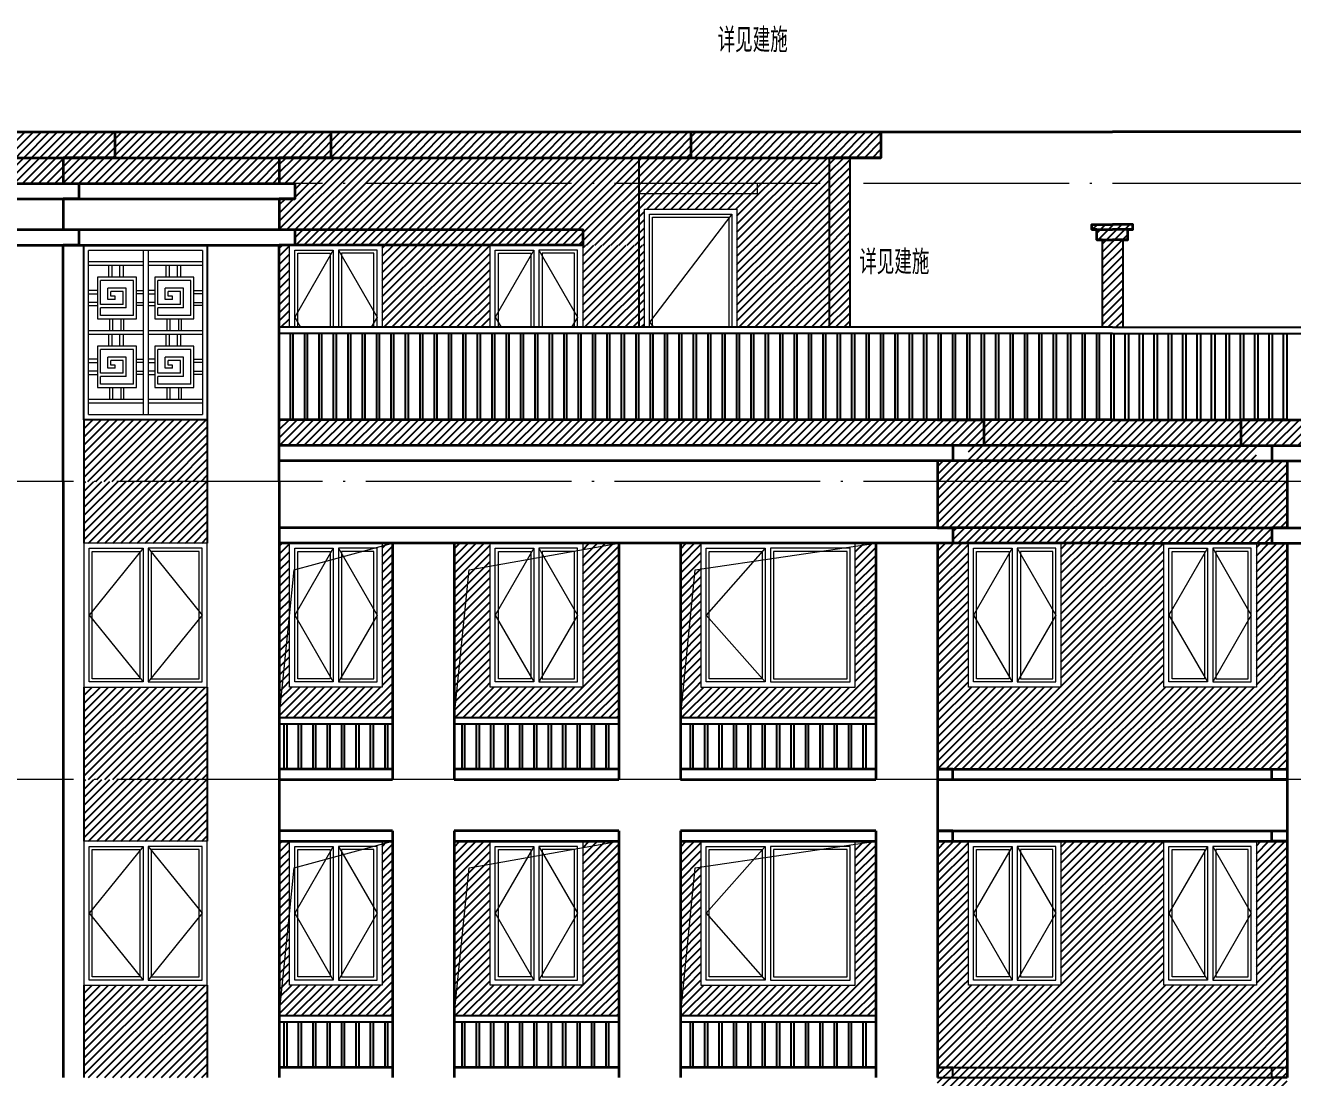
# Model space of a CAD drawing. Extents: x -518115 to 790560, y -210384 to 1628073.
# Drawn here: x 435048 to 447369, y 63640 to 73878 of the extents above; entities that cross this region are included whole.
import ezdxf
from ezdxf.xclip import XClip

# ---------------------------------------------------------------- set-up
doc = ezdxf.new("R2010")
doc.units = 0
doc.header["$LTSCALE"] = 1000
doc.header["$MEASUREMENT"] = 0
doc.header["$XCLIPFRAME"] = 0
doc.linetypes.add('DOTE', pattern=[2.42, 2, -0.2, 0.02, -0.2])
for name, color, linetype in [('3-剖面填充（细）', 250, 'Continuous'), ('PUB_TEXT', 4, 'Continuous'), ('Stair-栏杆', 142, 'Continuous')]:
    doc.layers.add(name, color=color, linetype=linetype)
for name, color, linetype, lineweight in [('DOTE', 19, 'DOTE', 9), ('WINDOW', 144, 'Continuous', 15), ('立面-中轮廓线', 213, 'Continuous', 35), ('立面-普通轮廓', 7, 'Continuous', 18), ('立面-洞口示意', 152, 'Continuous', 13), ('立面-窗开启线', 250, 'Continuous', 13)]:
    doc.layers.add(name, color=color, linetype=linetype, lineweight=lineweight)
doc.styles.add('_TCH_AXIS', font='COMPLEX', dxfattribs={"bigfont": 'GBCBIG'})
pattern_1 = [(45, (-92167.84, 34164.28), (-39.2886205, 39.2886205), [])]
pattern_2 = [(45, (-92167.84, 31264.28), (-39.2886205, 39.2886205), [])]
pattern_3 = [(45, (-92167.84, 37064.28), (-39.2886205, 39.2886205), [])]
pattern_4 = [(45, (-92167.84, 34164.28), (-39.2886205, 39.2886205), [])]
pattern_5 = [(45, (-2650, 23764.28), (-39.2886205, 39.2886205), [])]

# ---------------------------------------------------------------- blocks, each defined once
blk = doc.blocks.new('A$C608E1335')
at = {"layer": 'WINDOW'}
blk.add_lwpolyline([(50, 50), (850, 50), (850, -2050), (50, -2050)], close=True, dxfattribs=at)
at = {"layer": 'WINDOW', "color": 250}
blk.add_lwpolyline([(80, 20), (820, 20), (820, -2020), (80, -2020)], close=True, dxfattribs=at)
at = {"layer": '立面-普通轮廓'}
blk.add_lwpolyline([(0, 100), (900, 100), (900, -2100), (0, -2100)], close=True, dxfattribs=at)
at = {"layer": '立面-窗开启线', "color": 251, "ltscale": 0.5, "true_color": 0x636466}
blk.add_lwpolyline([(850, 50), (50, -1000), (850, -2050)], dxfattribs=at)
blk = doc.blocks.new('A$C666104A2')
at = {"layer": '立面-窗开启线', "color": 36, "ltscale": 0.5, "true_color": 0x88471b}
for p, q in [((0, -1700), (0, 0)), ((0, 0), (1200, 0)), ((1200, 0), (1200, -1700)), ((1155, -53), (45, -53)), ((45, -1647), (45, -53)), ((578, -53), (578, -1647)), ((629, -1647), (629, -53)), ((1155, -53), (1155, -1647)), ((578, -164), (45, -164)), ((45, -196), (578, -196)), ((242, -313), (242, -196)), ((272, -196), (272, -313)), ((351, -313), (351, -196)), ((381, -196), (381, -313)), ((1155, -164), (629, -164)), ((629, -196), (1155, -196)), ((800, -313), (800, -196)), ((830, -196), (830, -313)), ((909, -313), (909, -196)), ((939, -196), (939, -313)), ((512, -313), (131, -313)), ((131, -313), (131, -717)), ((161, -577), (161, -345)), ((481, -345), (161, -345)), ((481, -684), (481, -345)), ((512, -717), (512, -313)), ((1070, -313), (689, -313)), ((689, -313), (689, -717)), ((720, -577), (720, -345)), ((1039, -345), (720, -345)), ((1039, -684), (1039, -345)), ((1070, -717), (1070, -313)), ((131, -441), (45, -441)), ((45, -473), (131, -473)), ((410, -420), (232, -420)), ((232, -529), (232, -420)), ((381, -452), (262, -452)), ((262, -497), (262, -452)), ((381, -577), (381, -452)), ((410, -610), (410, -420)), ((511, -473), (511, -441)), ((511, -441), (578, -441)), ((578, -473), (511, -473)), ((689, -441), (629, -441)), ((629, -473), (689, -473)), ((969, -420), (790, -420)), ((790, -529), (790, -420)), ((939, -452), (820, -452)), ((820, -497), (820, -452)), ((939, -577), (939, -452)), ((969, -610), (969, -420)), ((1069, -473), (1069, -441)), ((1069, -441), (1155, -441)), ((1155, -473), (1069, -473)), ((131, -558), (45, -558)), ((45, -589), (131, -589)), ((381, -577), (161, -577)), ((410, -610), (161, -610)), ((161, -684), (161, -610)), ((305, -529), (232, -529)), ((305, -497), (262, -497)), ((305, -529), (305, -497)), ((511, -589), (511, -558)), ((511, -558), (578, -558)), ((578, -589), (511, -589)), ((689, -558), (629, -558)), ((629, -589), (689, -589)), ((939, -577), (720, -577)), ((969, -610), (720, -610)), ((720, -684), (720, -610)), ((863, -529), (790, -529)), ((863, -497), (820, -497)), ((863, -529), (863, -497)), ((1069, -589), (1069, -558)), ((1069, -558), (1155, -558)), ((1155, -589), (1069, -589)), ((131, -717), (512, -717)), ((481, -684), (161, -684)), ((250, -717), (250, -834)), ((280, -834), (280, -717)), ((360, -717), (360, -834)), ((390, -834), (390, -717)), ((689, -717), (1070, -717)), ((1039, -684), (720, -684)), ((808, -717), (808, -834)), ((838, -834), (838, -717)), ((919, -717), (919, -834)), ((949, -834), (949, -717)), ((578, -834), (45, -834)), ((1155, -834), (629, -834)), ((45, -866), (578, -866)), ((512, -983), (131, -983)), ((131, -983), (131, -1386)), ((242, -983), (242, -866)), ((272, -866), (272, -983)), ((351, -983), (351, -866)), ((381, -866), (381, -983)), ((512, -1386), (512, -983)), ((629, -866), (1155, -866)), ((1070, -983), (689, -983)), ((689, -983), (689, -1386)), ((800, -983), (800, -866)), ((830, -866), (830, -983)), ((909, -983), (909, -866)), ((939, -866), (939, -983)), ((1070, -1386), (1070, -983)), ((161, -1247), (161, -1015)), ((481, -1015), (161, -1015)), ((410, -1090), (232, -1090)), ((232, -1199), (232, -1090)), ((410, -1279), (410, -1090)), ((481, -1354), (481, -1015)), ((720, -1247), (720, -1015)), ((1039, -1015), (720, -1015)), ((969, -1090), (790, -1090)), ((790, -1199), (790, -1090)), ((969, -1279), (969, -1090)), ((1039, -1354), (1039, -1015)), ((131, -1111), (45, -1111)), ((45, -1143), (131, -1143)), ((131, -1227), (45, -1227)), ((305, -1199), (232, -1199)), ((381, -1122), (262, -1122)), ((262, -1167), (262, -1122)), ((305, -1167), (262, -1167)), ((305, -1199), (305, -1167)), ((381, -1247), (381, -1122)), ((511, -1143), (511, -1111)), ((511, -1111), (578, -1111)), ((578, -1143), (511, -1143)), ((511, -1259), (511, -1227)), ((511, -1227), (578, -1227)), ((689, -1111), (629, -1111)), ((629, -1143), (689, -1143)), ((689, -1227), (629, -1227)), ((863, -1199), (790, -1199)), ((939, -1122), (820, -1122)), ((820, -1167), (820, -1122)), ((863, -1167), (820, -1167)), ((863, -1199), (863, -1167)), ((939, -1247), (939, -1122)), ((1069, -1143), (1069, -1111)), ((1069, -1111), (1155, -1111)), ((1155, -1143), (1069, -1143)), ((1069, -1259), (1069, -1227)), ((1069, -1227), (1155, -1227)), ((45, -1259), (131, -1259)), ((381, -1247), (161, -1247)), ((410, -1279), (161, -1279)), ((161, -1354), (161, -1279)), ((481, -1354), (161, -1354)), ((578, -1259), (511, -1259)), ((629, -1259), (689, -1259)), ((939, -1247), (720, -1247)), ((969, -1279), (720, -1279)), ((720, -1354), (720, -1279)), ((1039, -1354), (720, -1354)), ((1155, -1259), (1069, -1259)), ((131, -1386), (512, -1386)), ((250, -1386), (250, -1503)), ((280, -1503), (280, -1386)), ((360, -1386), (360, -1503)), ((390, -1503), (390, -1386)), ((689, -1386), (1070, -1386)), ((808, -1386), (808, -1503)), ((838, -1503), (838, -1386)), ((919, -1386), (919, -1503)), ((949, -1503), (949, -1386)), ((578, -1503), (45, -1503)), ((45, -1535), (578, -1535)), ((1155, -1503), (629, -1503)), ((629, -1535), (1155, -1535)), ((0, -1700), (1200, -1700)), ((45, -1647), (1155, -1647))]:
    blk.add_line(p, q, dxfattribs=at)
blk = doc.blocks.new('A$C318717E3')
at = {"layer": 'WINDOW'}
for points in [[(50, 1350), (425, 1350), (425, 50), (50, 50)], [(850, 1350), (475, 1350), (475, 50), (850, 50)]]:
    blk.add_lwpolyline(points, close=True, dxfattribs=at)
at = {"layer": 'WINDOW', "color": 250}
for points in [[(80, 1320), (395, 1320), (395, 80), (80, 80)], [(820, 1320), (505, 1320), (505, 80), (820, 80)]]:
    blk.add_lwpolyline(points, close=True, dxfattribs=at)
at = {"layer": '立面-普通轮廓'}
blk.add_lwpolyline([(0, 1400), (900, 1400), (900, 0), (0, 0)], close=True, dxfattribs=at)
at = {"layer": '立面-窗开启线', "color": 251, "ltscale": 0.5, "true_color": 0x636466}
for points in [[(425, 1350), (50, 700), (425, 50)], [(475, 1350), (850, 700), (475, 50)]]:
    blk.add_lwpolyline(points, dxfattribs=at)
blk = doc.blocks.new('A$C1F9D7F8A')
at = {"layer": 'WINDOW'}
for points in [[(-1450, 1350), (-875, 1350), (-875, 50), (-1450, 50)], [(-50, 1350), (-825, 1350), (-825, 50), (-50, 50)]]:
    blk.add_lwpolyline(points, close=True, dxfattribs=at)
at = {"layer": 'WINDOW', "color": 250}
for points in [[(-1420, 1320), (-905, 1320), (-905, 80), (-1420, 80)], [(-80, 1320), (-795, 1320), (-795, 80), (-80, 80)]]:
    blk.add_lwpolyline(points, close=True, dxfattribs=at)
at = {"layer": '立面-普通轮廓'}
blk.add_lwpolyline([(0, 1400), (-1500, 1400), (-1500, 0), (0, 0)], close=True, dxfattribs=at)
at = {"layer": '立面-窗开启线', "color": 251, "ltscale": 0.5, "true_color": 0x636466}
blk.add_lwpolyline([(-875, 1350), (-1450, 700), (-875, 50)], dxfattribs=at)
blk = doc.blocks.new('A$C1B273453')
at = {"layer": 'WINDOW'}
for points in [[(50, 1350), (575, 1350), (575, 50), (50, 50)], [(1150, 1350), (625, 1350), (625, 50), (1150, 50)]]:
    blk.add_lwpolyline(points, close=True, dxfattribs=at)
at = {"layer": 'WINDOW', "color": 250}
for points in [[(80, 1320), (545, 1320), (545, 80), (80, 80)], [(1120, 1320), (655, 1320), (655, 80), (1120, 80)]]:
    blk.add_lwpolyline(points, close=True, dxfattribs=at)
at = {"layer": '立面-普通轮廓'}
blk.add_lwpolyline([(1200, 1400), (0, 1400), (0, 0), (1200, 0)], close=True, dxfattribs=at)
at = {"layer": '立面-窗开启线', "color": 251, "ltscale": 0.5, "true_color": 0x636466}
for points in [[(575, 1350), (50, 700), (575, 50)], [(625, 1350), (1150, 700), (625, 50)]]:
    blk.add_lwpolyline(points, dxfattribs=at)

msp = doc.modelspace()

# ---------------------------------------------------------------- hatches: boundary and pattern name
at = {"layer": '3-剖面填充（细）'}
h = msp.add_hatch(dxfattribs=at)
h.set_pattern_fill('ANSI31', color=256, scale=35)
h.set_pattern_definition([(45, (7750, 26564.28), (-39.2886205, 39.2886205), [])])
h.paths.add_polyline_path([(428716.6, 72340.3), (437516.6, 72340.3), (437516.6, 72590.3), (443366.6, 72590.3), (443366.6, 72840.3), (422166.6, 72840.3), (422166.6, 72590.3), (428716.6, 72590.3)])
h = msp.add_hatch(dxfattribs=at)
h.set_pattern_fill('ANSI31', color=256, scale=35)
h.set_pattern_definition([(45, (-77919.445, 37037.277), (-39.2886205, 39.2886205), [])])
h.paths.add_polyline_path([(441066.6, 71740.3), (441066.6, 72090.3), (441966.6, 72090.3), (441966.6, 71740.3), (443017, 71740.3), (443016.8, 71890.3), (442866.6, 71890.3), (442866.6, 72190.3), (442866.6, 72190.3), (442866.6, 72340.3), (442866.6, 72590.3), (437516.5, 72590.3), (437516.7, 72340.3), (437666.6, 72340.3), (437666.6, 72190.3), (437516.4, 72190.3), (437516.7, 71890.3), (437666.6, 71890.3), (437666.6, 71740.3)])
h = msp.add_hatch(dxfattribs=at)
h.set_pattern_fill('ANSI31', color=256, scale=35)
h.set_pattern_definition([(45, (13049.99, 25464.26), (-39.2886205, 39.2886205), [])])
h.paths.add_polyline_path([(442866.6, 72590.3), (442866.6, 72340.3), (442866.6, 72340.3), (442866.6, 72190.3), (442866.6, 71890.3), (443016.6, 71890.3), (443016.6, 71740.3), (441966.6, 71740.3), (441966.6, 71740.3), (441966.6, 70940.3), (443066.6, 70940.3), (443066.6, 72590.3)])
h = msp.add_hatch(dxfattribs=at)
h.set_pattern_fill('ANSI31', color=256, scale=35)
h.set_pattern_definition([(45, (-74667.73, 36387.277), (-39.2886205, 39.2886205), [])])
h.paths.add_polyline_path([(446118.3, 71690.3), (446118.3, 71540.3), (446118.3, 71540.3)])
h.paths.add_polyline_path([(445816.6, 71890.3), (445816.6, 71940.3), (445416.6, 71940.3), (445416.6, 71890.3), (445466.6, 71890.3), (445466.6, 71790.3), (445516.6, 71790.3), (445516.6, 70940.3), (445716.6, 70940.3), (445716.6, 71790.3), (445766.6, 71790.3), (445766.6, 71890.3)])
h = msp.add_hatch(dxfattribs=at)
h.set_pattern_fill('ANSI31', color=256, scale=35)
h.set_pattern_definition([(45, (8599.99, 25464.26), (-39.2886205, 39.2886205), [])])
h.paths.add_polyline_path([(437516.6, 70940.3), (437516.6, 71740.3), (437616.6, 71740.3), (437616.6, 70940.3)])
h = msp.add_hatch(dxfattribs=at)
h.set_pattern_fill('ANSI31', color=256, scale=35)
h.set_pattern_definition([(45, (9599.99, 25464.26), (-39.2886205, 39.2886205), [])])
h.paths.add_polyline_path([(438516.6, 70940.3), (438516.6, 71740.3), (439566.6, 71740.3), (439566.6, 70940.3)])
h = msp.add_hatch(dxfattribs=at)
h.set_pattern_fill('ANSI31', color=256, scale=35)
h.set_pattern_definition([(45, (11549.99, 25464.26), (-39.2886205, 39.2886205), [])])
h.paths.add_polyline_path([(440466.6, 70940.3), (440466.6, 71740.3), (441066.6, 71740.3), (441066.6, 70940.3)])
h = msp.add_hatch(dxfattribs=at)
h.set_pattern_fill('ANSI31', color=256, scale=35)
h.set_pattern_definition([(45, (-85169.42, 36187.28), (-39.2886205, 39.2886205), [])])
h.paths.add_polyline_path([(435616.6, 70040.3), (435616.6, 70340.3), (435616.4, 70340.3), (435616.2, 69440.3), (436816.6, 69440.3), (436816.8, 70340.3), (436816.6, 70340.3), (436816.6, 70040.3)])
h = msp.add_hatch(dxfattribs=at)
h.set_pattern_fill('ANSI31', color=256, scale=35)
h.set_pattern_definition(pattern_5)
h.paths.add_polyline_path([(437516.6, 69790.3), (444216.6, 69790.3), (444216.6, 69640.3), (443916.6, 69640.3), (443916.6, 68990.3), (444066.6, 68990.3), (444066.6, 68840.3), (445616.6, 68840.3), (445616.6, 70040.3), (437516.6, 70040.3), (437516.6, 69790.3)])
h = msp.add_hatch(dxfattribs=at)
h.set_pattern_fill('ANSI31', color=256, scale=35)
h.set_pattern_definition(pattern_5)
h.paths.add_polyline_path([(447166.6, 68840.3), (447166.6, 68990.3), (447316.6, 68990.3), (447316.6, 69640.3), (447016.6, 69640.3), (447016.6, 69790.3), (453716.6, 69790.3), (453716.6, 69790.3), (453716.6, 70040.3), (445616.6, 70040.3), (445616.6, 68840.3)])
h = msp.add_hatch(dxfattribs=at)
h.set_pattern_fill('ANSI31', color=256, scale=35)
h.set_pattern_definition([(45, (-91369.42, 35587.28), (-39.2886205, 39.2886205), [])])
h.paths.add_polyline_path([(435616.1, 69440.3), (436816.4, 69440.3), (436817, 68840.3), (435616.6, 68840.3)])
h = msp.add_hatch(dxfattribs=at)
h.set_pattern_fill('ANSI31', color=256, scale=35)
h.set_pattern_definition(pattern_4)
h.paths.add_polyline_path([(437616.6, 67440.3), (437516.6, 67440.3), (437516.6, 68840.3), (437616.6, 68840.3)])
h = msp.add_hatch(dxfattribs=at)
h.set_pattern_fill('ANSI31', color=256, scale=35)
h.set_pattern_definition(pattern_4)
h.paths.add_polyline_path([(438616.6, 67440.3), (438516.6, 67440.3), (438516.6, 68840.3), (438616.6, 68840.3)])
h = msp.add_hatch(dxfattribs=at)
h.set_pattern_fill('ANSI31', color=256, scale=35)
h.set_pattern_definition(pattern_4)
h.paths.add_polyline_path([(439566.6, 67440.3), (439216.6, 67440.3), (439216.6, 68840.3), (439566.6, 68840.3)])
h = msp.add_hatch(dxfattribs=at)
h.set_pattern_fill('ANSI31', color=256, scale=35)
h.set_pattern_definition(pattern_4)
h.paths.add_polyline_path([(440816.6, 67440.3), (440466.6, 67440.3), (440466.6, 68840.3), (440816.6, 68840.3)])
h = msp.add_hatch(dxfattribs=at)
h.set_pattern_fill('ANSI31', color=256, scale=35)
h.set_pattern_definition(pattern_4)
h.paths.add_polyline_path([(441616.6, 67440.3), (441416.6, 67440.3), (441416.6, 68840.3), (441616.6, 68840.3)])
h = msp.add_hatch(dxfattribs=at)
h.set_pattern_fill('ANSI31', color=256, scale=35)
h.set_pattern_definition(pattern_4)
h.paths.add_polyline_path([(443316.6, 67440.3), (443116.6, 67440.3), (443116.6, 68840.3), (443316.6, 68840.3)])
h = msp.add_hatch(dxfattribs=at)
h.set_pattern_fill('ANSI31', color=256, scale=35)
h.set_pattern_definition(pattern_3)
h.paths.add_polyline_path([(443916.6, 67440.3), (444216.5, 67440.3), (444216.5, 68840.3), (443916.6, 68840.3)])
h = msp.add_hatch(dxfattribs=at)
h.set_pattern_fill('ANSI31', color=256, scale=35)
h.set_pattern_definition(pattern_3)
h.paths.add_polyline_path([(445116.5, 67440.3), (446116.7, 67440.3), (446116.7, 68840.3), (445116.5, 68840.3)])
h = msp.add_hatch(dxfattribs=at)
h.set_pattern_fill('ANSI31', color=256, scale=35)
h.set_pattern_definition(pattern_3)
h.paths.add_polyline_path([(447016.7, 67440.3), (447316.6, 67440.3), (447316.6, 68840.3), (447016.7, 68840.3)])
h = msp.add_hatch(dxfattribs=at)
h.set_pattern_fill('ANSI31', color=256, scale=35)
h.set_pattern_definition([(45, (-91369.42, 33287.28), (-39.2886205, 39.2886205), [])])
h.paths.add_polyline_path([(436817, 66540.3), (435616.6, 66540.3), (435615.8, 67440.3), (436816.2, 67440.3)])
h = msp.add_hatch(dxfattribs=at)
h.set_pattern_fill('ANSI31', color=256, scale=35)
h.set_pattern_definition(pattern_4)
h.paths.add_polyline_path([(438616.6, 67140.3), (437516.6, 67140.3), (437516.6, 67440.3), (438616.6, 67440.3)])
h = msp.add_hatch(dxfattribs=at)
h.set_pattern_fill('ANSI31', color=256, scale=35)
h.set_pattern_definition(pattern_4)
h.paths.add_polyline_path([(440816.6, 67140.3), (439216.6, 67140.3), (439216.6, 67440.3), (440816.6, 67440.3)])
h = msp.add_hatch(dxfattribs=at)
h.set_pattern_fill('ANSI31', color=256, scale=35)
h.set_pattern_definition(pattern_4)
h.paths.add_polyline_path([(443316.6, 67140.3), (441416.6, 67140.3), (441416.6, 67440.3), (443316.6, 67440.3)])
h = msp.add_hatch(dxfattribs=at)
h.set_pattern_fill('ANSI31', color=256, scale=35)
h.set_pattern_definition(pattern_3)
h.paths.add_polyline_path([(443916.6, 66640.3), (447316.6, 66640.3), (447316.6, 67440.3), (443916.6, 67440.3)])
h = msp.add_hatch(dxfattribs=at)
h.set_pattern_fill('ANSI31', color=256, scale=35)
h.set_pattern_definition([(45, (-91369.42, 32687.28), (-39.2886205, 39.2886205), [])])
h.paths.add_polyline_path([(435616.1, 66540.3), (436816.4, 66540.3), (436817, 65940.3), (435616.6, 65940.3)])
h = msp.add_hatch(dxfattribs=at)
h.set_pattern_fill('ANSI31', color=256, scale=35)
h.set_pattern_definition(pattern_2)
h.paths.add_polyline_path([(437616.6, 64540.3), (437516.6, 64540.3), (437516.6, 65940.3), (437616.6, 65940.3)])
h = msp.add_hatch(dxfattribs=at)
h.set_pattern_fill('ANSI31', color=256, scale=35)
h.set_pattern_definition(pattern_2)
h.paths.add_polyline_path([(438616.6, 64540.3), (438516.6, 64540.3), (438516.6, 65940.3), (438616.6, 65940.3)])
h = msp.add_hatch(dxfattribs=at)
h.set_pattern_fill('ANSI31', color=256, scale=35)
h.set_pattern_definition(pattern_2)
h.paths.add_polyline_path([(439566.6, 64540.3), (439216.6, 64540.3), (439216.6, 65940.3), (439566.6, 65940.3)])
h = msp.add_hatch(dxfattribs=at)
h.set_pattern_fill('ANSI31', color=256, scale=35)
h.set_pattern_definition(pattern_2)
h.paths.add_polyline_path([(440816.6, 64540.3), (440466.6, 64540.3), (440466.6, 65940.3), (440816.6, 65940.3)])
h = msp.add_hatch(dxfattribs=at)
h.set_pattern_fill('ANSI31', color=256, scale=35)
h.set_pattern_definition(pattern_2)
h.paths.add_polyline_path([(441616.6, 64540.3), (441416.6, 64540.3), (441416.6, 65940.3), (441616.6, 65940.3)])
h = msp.add_hatch(dxfattribs=at)
h.set_pattern_fill('ANSI31', color=256, scale=35)
h.set_pattern_definition(pattern_2)
h.paths.add_polyline_path([(443316.6, 64540.3), (443116.6, 64540.3), (443116.6, 65940.3), (443316.6, 65940.3)])
h = msp.add_hatch(dxfattribs=at)
h.set_pattern_fill('ANSI31', color=256, scale=35)
h.set_pattern_definition(pattern_1)
h.paths.add_polyline_path([(443916.6, 64540.3), (444216.5, 64540.3), (444216.5, 65940.3), (443916.6, 65940.3)])
h = msp.add_hatch(dxfattribs=at)
h.set_pattern_fill('ANSI31', color=256, scale=35)
h.set_pattern_definition(pattern_1)
h.paths.add_polyline_path([(445116.5, 64540.3), (446116.7, 64540.3), (446116.7, 65940.3), (445116.5, 65940.3)])
h = msp.add_hatch(dxfattribs=at)
h.set_pattern_fill('ANSI31', color=256, scale=35)
h.set_pattern_definition(pattern_1)
h.paths.add_polyline_path([(447016.7, 64540.3), (447316.6, 64540.3), (447316.6, 65940.3), (447016.7, 65940.3)])
h = msp.add_hatch(dxfattribs=at)
h.set_pattern_fill('ANSI31', color=256, scale=35)
h.set_pattern_definition([(45, (-91369.42, 30387.28), (-39.2886205, 39.2886205), [])])
h.paths.add_polyline_path([(436817, 63640.3), (435616.6, 63640.3), (435615.8, 64540.3), (436816.2, 64540.3)])
h = msp.add_hatch(dxfattribs=at)
h.set_pattern_fill('ANSI31', color=256, scale=35)
h.set_pattern_definition(pattern_2)
h.paths.add_polyline_path([(438616.6, 64240.3), (437516.6, 64240.3), (437516.6, 64540.3), (438616.6, 64540.3)])
h = msp.add_hatch(dxfattribs=at)
h.set_pattern_fill('ANSI31', color=256, scale=35)
h.set_pattern_definition(pattern_2)
h.paths.add_polyline_path([(440816.6, 64240.3), (439216.6, 64240.3), (439216.6, 64540.3), (440816.6, 64540.3)])
h = msp.add_hatch(dxfattribs=at)
h.set_pattern_fill('ANSI31', color=256, scale=35)
h.set_pattern_definition(pattern_2)
h.paths.add_polyline_path([(443316.6, 64240.3), (441416.6, 64240.3), (441416.6, 64540.3), (443316.6, 64540.3)])
h = msp.add_hatch(dxfattribs=at)
h.set_pattern_fill('ANSI31', color=256, scale=35)
h.set_pattern_definition(pattern_1)
h.paths.add_polyline_path([(443916.6, 63740.3), (447316.6, 63740.3), (447316.6, 64540.3), (443916.6, 64540.3)])
h = msp.add_hatch(dxfattribs=at)
h.set_pattern_fill('ANSI31', color=256, scale=35)
h.set_pattern_definition([(45, (-92167.84, 33464.28), (-39.2886205, 39.2886205), [])])
h.paths.add_polyline_path([(443916.6, 63040.3), (447316.6, 63040.3), (447316.6, 63740.3), (443916.6, 63740.3)])

# ---------------------------------------------------------------- linework, layer by layer
at = {"color": 7}
for p, q in [((441016.6, 70940.3), (441016.6, 72590.3)), ((442866.6, 70940.3), (442866.6, 72590.3)), ((443066.6, 70940.3), (443066.6, 72590.3)), ((445516.6, 71790.3), (445516.6, 70940.3)), ((445716.6, 71790.3), (445716.6, 70940.3)), ((443916.6, 63740.3), (447316.6, 63740.3)), ((443916.6, 63640.3), (447316.6, 63640.3))]:
    msp.add_line(p, q, dxfattribs=at)
msp.add_lwpolyline([(435616.6, 71740.3), (436816.6, 71740.3), (436816.6, 70040.3), (435616.6, 70040.3)], close=True)
for points in [[(443916.6, 63640.3), (444066.6, 63640.3), (444066.6, 63740.3), (443916.6, 63740.3)], [(447316.6, 63640.3), (447166.6, 63640.3), (447166.6, 63740.3), (447316.6, 63740.3)]]:
    msp.add_lwpolyline(points, dxfattribs=at)
at = {"layer": '3-剖面填充（细）'}
for p, q in [((435616.6, 70040.3), (435616.6, 69440.3)), ((436816.6, 70040.3), (436816.6, 69440.3)), ((435616.6, 69440.3), (435616.6, 68840.3)), ((436816.6, 69440.3), (436816.6, 68840.3)), ((435616.6, 67440.3), (435616.6, 66540.3)), ((436816.6, 67440.3), (436816.6, 66540.3)), ((435616.6, 66540.3), (435616.6, 65940.3)), ((436816.6, 66540.3), (436816.6, 65940.3)), ((435616.6, 64540.3), (435616.6, 63640.3)), ((436816.6, 64540.3), (436816.6, 63640.3))]:
    msp.add_line(p, q, dxfattribs=at)
at = {"layer": 'DOTE', "linetype": 'DOTE'}
for p, q in [((471816.6, 72340.3), (419416.6, 72340.3)), ((471816.6, 69440.3), (419416.6, 69440.3)), ((471816.6, 66540.3), (419416.6, 66540.3))]:
    msp.add_line(p, q, dxfattribs=at)
at = {"layer": 'Stair-栏杆'}
for p, q in [((445616.6, 70940.3), (437516.6, 70940.3)), ((445616.6, 70880.3), (437516.6, 70880.3)), ((445616.6, 70940.3), (453716.6, 70940.3)), ((445616.6, 70880.3), (453716.6, 70880.3)), ((438616.6, 67140.3), (437516.6, 67140.3)), ((438616.6, 67080.3), (437516.6, 67080.3)), ((440816.6, 67140.3), (439216.6, 67140.3)), ((440816.6, 67080.3), (439216.6, 67080.3)), ((443316.6, 67140.3), (441416.6, 67140.3)), ((443316.6, 67080.3), (441416.6, 67080.3)), ((438616.6, 64240.3), (437516.6, 64240.3)), ((440816.6, 64240.3), (439216.6, 64240.3)), ((443316.6, 64240.3), (441416.6, 64240.3)), ((438616.6, 64180.3), (437516.6, 64180.3)), ((440816.6, 64180.3), (439216.6, 64180.3)), ((443316.6, 64180.3), (441416.6, 64180.3))]:
    msp.add_line(p, q, dxfattribs=at)
for points in [[(437621.6, 70880.3), (437621.6, 70040.3)], [(437651.6, 70040.3), (437651.6, 70880.3)], [(437761.6, 70880.3), (437761.6, 70040.3)], [(437791.6, 70040.3), (437791.6, 70880.3)], [(437901.6, 70880.3), (437901.6, 70040.3)], [(437931.6, 70040.3), (437931.6, 70880.3)], [(438041.6, 70880.3), (438041.6, 70040.3)], [(438071.6, 70040.3), (438071.6, 70880.3)], [(438181.6, 70880.3), (438181.6, 70040.3)], [(438211.6, 70040.3), (438211.6, 70880.3)], [(438321.6, 70880.3), (438321.6, 70040.3)], [(438351.6, 70040.3), (438351.6, 70880.3)], [(438461.6, 70880.3), (438461.6, 70040.3)], [(438491.6, 70040.3), (438491.6, 70880.3)], [(438601.6, 70880.3), (438601.6, 70040.3)], [(438631.6, 70040.3), (438631.6, 70880.3)], [(438741.6, 70880.3), (438741.6, 70040.3)], [(438771.6, 70040.3), (438771.6, 70880.3)], [(438881.6, 70880.3), (438881.6, 70040.3)], [(438911.6, 70040.3), (438911.6, 70880.3)], [(439021.6, 70880.3), (439021.6, 70040.3)], [(439051.6, 70040.3), (439051.6, 70880.3)], [(439161.6, 70880.3), (439161.6, 70040.3)], [(439191.6, 70040.3), (439191.6, 70880.3)], [(439301.6, 70880.3), (439301.6, 70040.3)], [(439331.6, 70040.3), (439331.6, 70880.3)], [(439441.6, 70880.3), (439441.6, 70040.3)], [(439471.6, 70040.3), (439471.6, 70880.3)], [(439581.6, 70880.3), (439581.6, 70040.3)], [(439611.6, 70040.3), (439611.6, 70880.3)], [(439721.6, 70880.3), (439721.6, 70040.3)], [(439751.6, 70040.3), (439751.6, 70880.3)], [(439861.6, 70880.3), (439861.6, 70040.3)], [(439891.6, 70040.3), (439891.6, 70880.3)], [(440001.6, 70880.3), (440001.6, 70040.3)], [(440031.6, 70040.3), (440031.6, 70880.3)], [(440141.6, 70880.3), (440141.6, 70040.3)], [(440171.6, 70040.3), (440171.6, 70880.3)], [(440281.6, 70880.3), (440281.6, 70040.3)], [(440311.6, 70040.3), (440311.6, 70880.3)], [(440421.6, 70880.3), (440421.6, 70040.3)], [(440451.6, 70040.3), (440451.6, 70880.3)], [(440561.6, 70880.3), (440561.6, 70040.3)], [(440591.6, 70040.3), (440591.6, 70880.3)], [(440701.6, 70880.3), (440701.6, 70040.3)], [(440731.6, 70040.3), (440731.6, 70880.3)], [(440841.6, 70880.3), (440841.6, 70040.3)], [(440871.6, 70040.3), (440871.6, 70880.3)], [(440981.6, 70880.3), (440981.6, 70040.3)], [(441011.6, 70040.3), (441011.6, 70880.3)], [(441121.6, 70880.3), (441121.6, 70040.3)], [(441151.6, 70040.3), (441151.6, 70880.3)], [(441261.6, 70880.3), (441261.6, 70040.3)], [(441291.6, 70040.3), (441291.6, 70880.3)], [(441401.6, 70880.3), (441401.6, 70040.3)], [(441431.6, 70040.3), (441431.6, 70880.3)], [(441541.6, 70880.3), (441541.6, 70040.3)], [(441571.6, 70040.3), (441571.6, 70880.3)], [(441681.6, 70880.3), (441681.6, 70040.3)], [(441711.6, 70040.3), (441711.6, 70880.3)], [(441821.6, 70880.3), (441821.6, 70040.3)], [(441851.6, 70040.3), (441851.6, 70880.3)], [(441961.6, 70880.3), (441961.6, 70040.3)], [(441991.6, 70040.3), (441991.6, 70880.3)], [(442101.6, 70880.3), (442101.6, 70040.3)], [(442131.6, 70040.3), (442131.6, 70880.3)], [(442241.6, 70880.3), (442241.6, 70040.3)], [(442271.6, 70040.3), (442271.6, 70880.3)], [(442381.6, 70880.3), (442381.6, 70040.3)], [(442411.6, 70040.3), (442411.6, 70880.3)], [(442521.6, 70880.3), (442521.6, 70040.3)], [(442551.6, 70040.3), (442551.6, 70880.3)], [(442661.6, 70880.3), (442661.6, 70040.3)], [(442691.6, 70040.3), (442691.6, 70880.3)], [(442801.6, 70880.3), (442801.6, 70040.3)], [(442831.6, 70040.3), (442831.6, 70880.3)], [(442941.6, 70880.3), (442941.6, 70040.3)], [(442971.6, 70040.3), (442971.6, 70880.3)], [(443081.6, 70880.3), (443081.6, 70040.3)], [(443111.6, 70040.3), (443111.6, 70880.3)], [(443221.6, 70880.3), (443221.6, 70040.3)], [(443251.6, 70040.3), (443251.6, 70880.3)], [(443361.6, 70880.3), (443361.6, 70040.3)], [(443391.6, 70040.3), (443391.6, 70880.3)], [(443501.6, 70880.3), (443501.6, 70040.3)], [(443531.6, 70040.3), (443531.6, 70880.3)], [(443641.6, 70880.3), (443641.6, 70040.3)], [(443671.6, 70040.3), (443671.6, 70880.3)], [(443781.6, 70880.3), (443781.6, 70040.3)], [(443811.6, 70040.3), (443811.6, 70880.3)], [(443921.6, 70880.3), (443921.6, 70040.3)], [(443951.6, 70040.3), (443951.6, 70880.3)], [(444061.6, 70880.3), (444061.6, 70040.3)], [(444091.6, 70040.3), (444091.6, 70880.3)], [(444201.6, 70880.3), (444201.6, 70040.3)], [(444231.6, 70040.3), (444231.6, 70880.3)], [(444341.6, 70880.3), (444341.6, 70040.3)], [(444371.6, 70040.3), (444371.6, 70880.3)], [(444481.6, 70880.3), (444481.6, 70040.3)], [(444511.6, 70040.3), (444511.6, 70880.3)], [(444621.6, 70880.3), (444621.6, 70040.3)], [(444651.6, 70040.3), (444651.6, 70880.3)], [(444761.6, 70880.3), (444761.6, 70040.3)], [(444791.6, 70040.3), (444791.6, 70880.3)], [(444901.6, 70880.3), (444901.6, 70040.3)], [(444931.6, 70040.3), (444931.6, 70880.3)], [(445041.6, 70880.3), (445041.6, 70040.3)], [(445071.6, 70040.3), (445071.6, 70880.3)], [(445181.6, 70880.3), (445181.6, 70040.3)], [(445211.6, 70040.3), (445211.6, 70880.3)], [(445321.6, 70880.3), (445321.6, 70040.3)], [(445351.6, 70040.3), (445351.6, 70880.3)], [(445461.6, 70880.3), (445461.6, 70040.3)], [(445491.6, 70040.3), (445491.6, 70880.3)], [(445601.6, 70880.3), (445601.6, 70040.3)], [(445631.6, 70880.3), (445631.6, 70040.3)], [(445741.6, 70040.3), (445741.6, 70880.3)], [(445771.6, 70880.3), (445771.6, 70040.3)], [(445881.6, 70040.3), (445881.6, 70880.3)], [(445911.6, 70880.3), (445911.6, 70040.3)], [(446021.6, 70040.3), (446021.6, 70880.3)], [(446051.6, 70880.3), (446051.6, 70040.3)], [(446161.6, 70040.3), (446161.6, 70880.3)], [(446191.6, 70880.3), (446191.6, 70040.3)], [(446301.6, 70040.3), (446301.6, 70880.3)], [(446331.6, 70880.3), (446331.6, 70040.3)], [(446441.6, 70040.3), (446441.6, 70880.3)], [(446471.6, 70880.3), (446471.6, 70040.3)], [(446581.6, 70040.3), (446581.6, 70880.3)], [(446611.6, 70880.3), (446611.6, 70040.3)], [(446721.6, 70040.3), (446721.6, 70880.3)], [(446751.6, 70880.3), (446751.6, 70040.3)], [(446861.6, 70040.3), (446861.6, 70880.3)], [(446891.6, 70880.3), (446891.6, 70040.3)], [(447001.6, 70040.3), (447001.6, 70880.3)], [(447031.6, 70880.3), (447031.6, 70040.3)], [(447141.6, 70040.3), (447141.6, 70880.3)], [(447171.6, 70880.3), (447171.6, 70040.3)], [(447281.6, 70040.3), (447281.6, 70880.3)], [(447311.6, 70880.3), (447311.6, 70040.3)], [(437561.6, 67080.3), (437561.6, 66640.3)], [(437591.6, 66640.3), (437591.6, 67080.3)], [(437701.6, 67080.3), (437701.6, 66640.3)], [(437731.6, 66640.3), (437731.6, 67080.3)], [(437841.6, 67080.3), (437841.6, 66640.3)], [(437871.6, 66640.3), (437871.6, 67080.3)], [(437981.6, 67080.3), (437981.6, 66640.3)], [(438011.6, 66640.3), (438011.6, 67080.3)], [(438121.6, 67080.3), (438121.6, 66640.3)], [(438151.6, 66640.3), (438151.6, 67080.3)], [(438261.6, 67080.3), (438261.6, 66640.3)], [(438291.6, 66640.3), (438291.6, 67080.3)], [(438401.6, 67080.3), (438401.6, 66640.3)], [(438431.6, 66640.3), (438431.6, 67080.3)], [(438541.6, 67080.3), (438541.6, 66640.3)], [(438571.6, 66640.3), (438571.6, 67080.3)], [(439291.6, 67080.3), (439291.6, 66640.3)], [(439321.6, 66640.3), (439321.6, 67080.3)], [(439431.6, 67080.3), (439431.6, 66640.3)], [(439461.6, 66640.3), (439461.6, 67080.3)], [(439571.6, 67080.3), (439571.6, 66640.3)], [(439601.6, 66640.3), (439601.6, 67080.3)], [(439711.6, 67080.3), (439711.6, 66640.3)], [(439741.6, 66640.3), (439741.6, 67080.3)], [(439851.6, 67080.3), (439851.6, 66640.3)], [(439881.6, 66640.3), (439881.6, 67080.3)], [(439991.6, 67080.3), (439991.6, 66640.3)], [(440021.6, 66640.3), (440021.6, 67080.3)], [(440131.6, 67080.3), (440131.6, 66640.3)], [(440161.6, 66640.3), (440161.6, 67080.3)], [(440271.6, 67080.3), (440271.6, 66640.3)], [(440301.6, 66640.3), (440301.6, 67080.3)], [(440411.6, 67080.3), (440411.6, 66640.3)], [(440441.6, 66640.3), (440441.6, 67080.3)], [(440551.6, 67080.3), (440551.6, 66640.3)], [(440581.6, 66640.3), (440581.6, 67080.3)], [(440691.6, 67080.3), (440691.6, 66640.3)], [(440721.6, 66640.3), (440721.6, 67080.3)], [(441511.6, 67080.3), (441511.6, 66640.3)], [(441541.6, 66640.3), (441541.6, 67080.3)], [(441651.6, 67080.3), (441651.6, 66640.3)], [(441681.6, 66640.3), (441681.6, 67080.3)], [(441791.6, 67080.3), (441791.6, 66640.3)], [(441821.6, 66640.3), (441821.6, 67080.3)], [(441931.6, 67080.3), (441931.6, 66640.3)], [(441961.6, 66640.3), (441961.6, 67080.3)], [(442071.6, 67080.3), (442071.6, 66640.3)], [(442101.6, 66640.3), (442101.6, 67080.3)], [(442211.6, 67080.3), (442211.6, 66640.3)], [(442241.6, 66640.3), (442241.6, 67080.3)], [(442351.6, 67080.3), (442351.6, 66640.3)], [(442381.6, 66640.3), (442381.6, 67080.3)], [(442491.6, 67080.3), (442491.6, 66640.3)], [(442521.6, 66640.3), (442521.6, 67080.3)], [(442631.6, 67080.3), (442631.6, 66640.3)], [(442661.6, 66640.3), (442661.6, 67080.3)], [(442771.6, 67080.3), (442771.6, 66640.3)], [(442801.6, 66640.3), (442801.6, 67080.3)], [(442911.6, 67080.3), (442911.6, 66640.3)], [(442941.6, 66640.3), (442941.6, 67080.3)], [(443051.6, 67080.3), (443051.6, 66640.3)], [(443081.6, 66640.3), (443081.6, 67080.3)], [(443191.6, 67080.3), (443191.6, 66640.3)], [(443221.6, 66640.3), (443221.6, 67080.3)], [(437561.6, 64180.3), (437561.6, 63740.3)], [(437591.6, 63740.3), (437591.6, 64180.3)], [(437701.6, 64180.3), (437701.6, 63740.3)], [(437731.6, 63740.3), (437731.6, 64180.3)], [(437841.6, 64180.3), (437841.6, 63740.3)], [(437871.6, 63740.3), (437871.6, 64180.3)], [(437981.6, 64180.3), (437981.6, 63740.3)], [(438011.6, 63740.3), (438011.6, 64180.3)], [(438121.6, 64180.3), (438121.6, 63740.3)], [(438151.6, 63740.3), (438151.6, 64180.3)], [(438261.6, 64180.3), (438261.6, 63740.3)], [(438291.6, 63740.3), (438291.6, 64180.3)], [(438401.6, 64180.3), (438401.6, 63740.3)], [(438431.6, 63740.3), (438431.6, 64180.3)], [(438541.6, 64180.3), (438541.6, 63740.3)], [(438571.6, 63740.3), (438571.6, 64180.3)], [(439291.6, 64180.3), (439291.6, 63740.3)], [(439321.6, 63740.3), (439321.6, 64180.3)], [(439431.6, 64180.3), (439431.6, 63740.3)], [(439461.6, 63740.3), (439461.6, 64180.3)], [(439571.6, 64180.3), (439571.6, 63740.3)], [(439601.6, 63740.3), (439601.6, 64180.3)], [(439711.6, 64180.3), (439711.6, 63740.3)], [(439741.6, 63740.3), (439741.6, 64180.3)], [(439851.6, 64180.3), (439851.6, 63740.3)], [(439881.6, 63740.3), (439881.6, 64180.3)], [(439991.6, 64180.3), (439991.6, 63740.3)], [(440021.6, 63740.3), (440021.6, 64180.3)], [(440131.6, 64180.3), (440131.6, 63740.3)], [(440161.6, 63740.3), (440161.6, 64180.3)], [(440271.6, 64180.3), (440271.6, 63740.3)], [(440301.6, 63740.3), (440301.6, 64180.3)], [(440411.6, 64180.3), (440411.6, 63740.3)], [(440441.6, 63740.3), (440441.6, 64180.3)], [(440551.6, 64180.3), (440551.6, 63740.3)], [(440581.6, 63740.3), (440581.6, 64180.3)], [(440691.6, 64180.3), (440691.6, 63740.3)], [(440721.6, 63740.3), (440721.6, 64180.3)], [(441511.6, 64180.3), (441511.6, 63740.3)], [(441541.6, 63740.3), (441541.6, 64180.3)], [(441651.6, 64180.3), (441651.6, 63740.3)], [(441681.6, 63740.3), (441681.6, 64180.3)], [(441791.6, 64180.3), (441791.6, 63740.3)], [(441821.6, 63740.3), (441821.6, 64180.3)], [(441931.6, 64180.3), (441931.6, 63740.3)], [(441961.6, 63740.3), (441961.6, 64180.3)], [(442071.6, 64180.3), (442071.6, 63740.3)], [(442101.6, 63740.3), (442101.6, 64180.3)], [(442211.6, 64180.3), (442211.6, 63740.3)], [(442241.6, 63740.3), (442241.6, 64180.3)], [(442351.6, 64180.3), (442351.6, 63740.3)], [(442381.6, 63740.3), (442381.6, 64180.3)], [(442491.6, 64180.3), (442491.6, 63740.3)], [(442521.6, 63740.3), (442521.6, 64180.3)], [(442631.6, 64180.3), (442631.6, 63740.3)], [(442661.6, 63740.3), (442661.6, 64180.3)], [(442771.6, 64180.3), (442771.6, 63740.3)], [(442801.6, 63740.3), (442801.6, 64180.3)], [(442911.6, 64180.3), (442911.6, 63740.3)], [(442941.6, 63740.3), (442941.6, 64180.3)], [(443051.6, 64180.3), (443051.6, 63740.3)], [(443081.6, 63740.3), (443081.6, 64180.3)], [(443191.6, 64180.3), (443191.6, 63740.3)], [(443221.6, 63740.3), (443221.6, 64180.3)]]:
    msp.add_lwpolyline(points, dxfattribs=at)
at = {"layer": '立面-中轮廓线', "color": 2}
for p, q in [((422166.6, 72840.3), (443366.6, 72840.3)), ((422166.6, 72590.3), (443366.6, 72590.3)), ((428566.6, 72340.3), (437666.6, 72340.3)), ((428566.6, 72190.3), (437666.6, 72190.3)), ((428716.6, 71890.3), (437516.6, 71890.3)), ((445416.6, 71890.3), (445616.6, 71890.3)), ((445816.6, 71890.3), (445616.6, 71890.3)), ((428716.6, 71740.3), (437516.6, 71740.3)), ((445466.6, 71790.3), (445616.6, 71790.3)), ((445766.6, 71790.3), (445616.6, 71790.3)), ((445616.6, 70040.3), (437516.6, 70040.3)), ((445616.6, 70040.3), (453716.6, 70040.3)), ((445616.6, 69790.3), (437516.6, 69790.3)), ((445616.6, 69790.3), (453716.6, 69790.3)), ((445616.6, 69640.3), (437516.6, 69640.3)), ((445616.6, 69640.3), (453716.6, 69640.3)), ((445616.6, 68990.3), (437516.6, 68990.3)), ((445616.6, 68990.3), (453716.6, 68990.3)), ((445616.6, 68840.3), (437516.6, 68840.3)), ((445616.6, 68840.3), (453716.6, 68840.3))]:
    msp.add_line(p, q, dxfattribs=at)
at = {"layer": '立面-中轮廓线', "color": 251, "true_color": 0x636466}
for p in [(443366.6, 72840.3), (447866.6, 72840.3)]:
    msp.add_line(p, (445616.6, 72840.3), dxfattribs=at)
at = {"layer": '立面-中轮廓线'}
for p, q in [((435416.6, 69440.3), (435416.6, 71740.3)), ((437516.6, 69440.3), (437516.6, 71740.3)), ((435416.6, 69440.3), (435416.6, 66540.3)), ((437516.6, 69440.3), (437516.6, 66540.3)), ((438616.6, 68840.3), (438616.6, 66540.3)), ((439216.6, 68840.3), (439216.6, 66540.3)), ((440816.6, 68840.3), (440816.6, 66540.3)), ((441416.6, 68840.3), (441416.6, 66540.3)), ((443316.6, 68840.3), (443316.6, 66540.3)), ((443916.6, 68840.3), (443916.6, 66540.3)), ((447316.6, 68840.3), (447316.6, 66540.3)), ((435416.6, 66540.3), (435416.6, 63640.3)), ((437516.6, 66540.3), (437516.6, 63640.3)), ((443916.6, 66640.3), (447316.6, 66640.3)), ((443916.6, 66540.3), (443916.6, 63640.3)), ((443916.6, 66540.3), (447316.6, 66540.3)), ((447316.6, 66540.3), (447316.6, 63640.3)), ((438616.6, 66040.3), (438616.6, 63640.3)), ((439216.6, 66040.3), (439216.6, 63640.3)), ((440816.6, 66040.3), (440816.6, 63640.3)), ((441416.6, 66040.3), (441416.6, 63640.3)), ((443316.6, 66040.3), (443316.6, 63640.3)), ((443916.6, 66040.3), (447316.6, 66040.3)), ((443916.6, 65940.3), (447316.6, 65940.3))]:
    msp.add_line(p, q, dxfattribs=at)
at = {"layer": '立面-中轮廓线', "color": 2}
for points in [[(435416.6, 72840.3), (435916.6, 72840.3), (435916.6, 72590.3), (435416.6, 72590.3), (435416.6, 72340.3), (435566.6, 72340.3), (435566.6, 72190.3), (435416.6, 72190.3), (435416.6, 71890.3), (435566.6, 71890.3), (435566.6, 71740.3), (435416.6, 71740.3)], [(437516.6, 72840.3), (438016.6, 72840.3), (438016.6, 72590.3), (437516.6, 72590.3), (437516.6, 72340.3), (437666.6, 72340.3), (437666.6, 72190.3), (437516.6, 72190.3), (437516.6, 71890.3), (437666.6, 71890.3), (437666.6, 71740.3), (437516.6, 71740.3)], [(441016.6, 72840.3), (441516.6, 72840.3), (441516.6, 72590.3), (441016.6, 72590.3)], [(442866.6, 72840.3), (443366.6, 72840.3), (443366.6, 72590.3), (442866.6, 72590.3)], [(437666.6, 71890.3), (440466.6, 71890.3), (440466.6, 71740.3), (437666.6, 71740.3)], [(445516.6, 71790.3), (445466.6, 71790.3), (445466.6, 71890.3), (445416.6, 71890.3), (445416.6, 71940.3), (445616.6, 71940.3)], [(445716.6, 71790.3), (445766.6, 71790.3), (445766.6, 71890.3), (445816.6, 71890.3), (445816.6, 71940.3), (445616.6, 71940.3)], [(443916.6, 70040.3), (444366.6, 70040.3), (444366.6, 69790.3), (444066.6, 69790.3), (444066.6, 69640.3), (443916.6, 69640.3), (443916.6, 68990.3), (444066.6, 68990.3), (444066.6, 68840.3), (443916.6, 68840.3)], [(447316.6, 70040.3), (446866.6, 70040.3), (446866.6, 69790.3), (447166.6, 69790.3), (447166.6, 69640.3), (447316.6, 69640.3), (447316.6, 68990.3), (447166.6, 68990.3), (447166.6, 68840.3), (447316.6, 68840.3)]]:
    msp.add_lwpolyline(points, dxfattribs=at)
at = {"layer": '立面-中轮廓线'}
for points in [[(438616.6, 66640.3), (437516.6, 66640.3)], [(437516.6, 66540.3), (438616.6, 66540.3)], [(440816.6, 66640.3), (439216.6, 66640.3)], [(439216.6, 66540.3), (440816.6, 66540.3)], [(443316.6, 66640.3), (441416.6, 66640.3)], [(441416.6, 66540.3), (443316.6, 66540.3)], [(443916.6, 66540.3), (444066.6, 66540.3), (444066.6, 66640.3), (443916.6, 66640.3)], [(447316.8, 66540.3), (447166.8, 66540.3), (447166.8, 66640.3), (447316.8, 66640.3)], [(438616.6, 66040.3), (437516.6, 66040.3)], [(437516.6, 65940.3), (438616.6, 65940.3)], [(440816.6, 66040.3), (439216.6, 66040.3)], [(439216.6, 65940.3), (440816.6, 65940.3)], [(443316.6, 66040.3), (441416.6, 66040.3)], [(441416.6, 65940.3), (443316.6, 65940.3)], [(443916.6, 65940.3), (444066.6, 65940.3), (444066.6, 66040.3), (443916.6, 66040.3)], [(447316.8, 65940.3), (447166.8, 65940.3), (447166.8, 66040.3), (447316.8, 66040.3)], [(438616.6, 63740.3), (437516.6, 63740.3)], [(440816.6, 63740.3), (439216.6, 63740.3)], [(443316.6, 63740.3), (441416.6, 63740.3)]]:
    msp.add_lwpolyline(points, dxfattribs=at)
at = {"layer": '立面-普通轮廓', "color": 4}
msp.add_lwpolyline([(442166.6, 72340.3), (441016.6, 72340.3), (441016.6, 72240.3), (442166.6, 72240.3)], close=True, dxfattribs=at)
at = {"layer": '立面-洞口示意'}
for points in [[(437516.6, 67140.3), (437661.4, 68581.2), (438616.6, 68840.3)], [(439216.6, 67140.3), (439361.4, 68581.2), (440816.6, 68840.3)], [(441416.6, 67140.3), (441561.4, 68581.2), (443316.6, 68840.3)], [(437516.6, 64240.3), (437661.4, 65681.2), (438616.6, 65940.3)], [(439216.6, 64240.3), (439361.4, 65681.2), (440816.6, 65940.3)], [(441416.6, 64240.3), (441561.4, 65681.2), (443316.6, 65940.3)]]:
    msp.add_lwpolyline(points, dxfattribs=at)

# ---------------------------------------------------------------- block references
ref = msp.add_blockref('A$C608E1335', (441066.6, 71990.3))
XClip(ref).set_block_clipping_path([(0, -1050.0101243957), (900.0002853817, 100)])
for name, p in [('A$C666104A2', (435616.6, 71740)), ('A$C1B273453', (435616.6, 67440.3)), ('A$C318717E3', (437616.6, 67440.3)), ('A$C318717E3', (439566.6, 67440.3)), ('A$C1F9D7F8A', (443116.6, 67440.3)), ('A$C318717E3', (444216.5, 67440.3)), ('A$C318717E3', (446116.7, 67440.3)), ('A$C1B273453', (435616.6, 64540.3)), ('A$C318717E3', (437616.6, 64540.3)), ('A$C318717E3', (439566.6, 64540.3)), ('A$C1F9D7F8A', (443116.6, 64540.3)), ('A$C318717E3', (444216.5, 64540.3)), ('A$C318717E3', (446116.7, 64540.3))]:
    msp.add_blockref(name, p)
ref = msp.add_blockref('A$C318717E3', (437616.6, 70340.3))
XClip(ref).set_block_clipping_path([(0, 599.9898756045), (900.0002853817, 1400)])
ref = msp.add_blockref('A$C318717E3', (439566.6, 70340.3))
XClip(ref).set_block_clipping_path([(0, 599.9898756045), (900.0002853817, 1400)])

# ---------------------------------------------------------------- texts
at = {"layer": 'PUB_TEXT', "style": '_TCH_AXIS'}
for p in [(441778.9, 73616.1), (443156, 71456.1)]:
    msp.add_text('详见建施', height=236.31, dxfattribs=at).set_placement(p)

doc.saveas('drawing.dxf')
